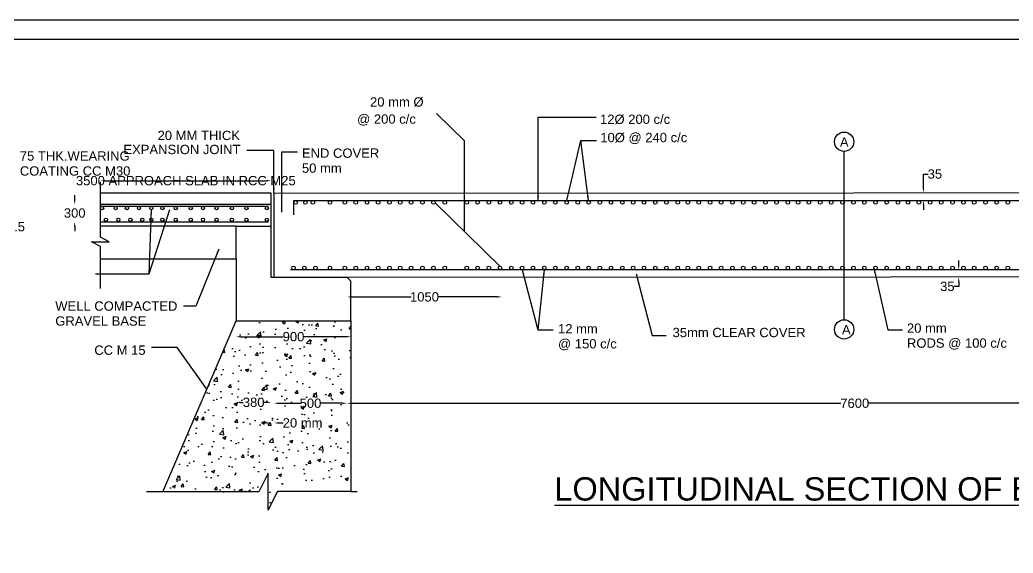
# Model space of a CAD drawing. Header units: inches. Extents: x 38368 to 43665, y -87 to 3229.
# Drawn here: x 40173 to 42306, y 2085 to 3229 of the extents above; entities that cross this region are included whole.
import ezdxf

# ---------------------------------------------------------------- set-up
doc = ezdxf.new("R2010")
doc.units = ezdxf.units.IN
doc.header["$MEASUREMENT"] = 0
doc.layers.add('DIMENSIONS', color=255, linetype='Continuous')
doc.layers.add('TEXT', color=1, linetype='Continuous')
doc.styles.get("Standard").update_dxf_attribs({"font": 'arial.ttf', "height": 20})
doc.dimstyles.get("Standard").update_dxf_attribs({"dimtxt": 20, "dimasz": 10, "dimexe": 0.18, "dimexo": 0.0625, "dimgap": 0.09, "dimtad": 0, "dimtih": 1, "dimtoh": 1, "dimdec": 4, "dimzin": 0, "dimdsep": 46, "dimtxsty": 'Standard', "dimcen": 0.09, "dimse1": 1, "dimse2": 1, "dimadec": 0, "dimazin": 0, "dimtfac": 1, "dimtdec": 4, "dimtofl": 0, "dimtmove": 0, "dimatfit": 3, "dimfxl": 1, "dimtolj": 1, "dimtzin": 0, "dimarcsym": 0})

# ---------------------------------------------------------------- blocks, each defined once
blk = doc.blocks.new('*D9')
at = {"layer": 'Defpoints', "color": 0, "transparency": 16777216}
for p in [(40036.7, 2915), (40148.6, 2915), (40036.7, 2655.1)]:
    blk.add_point(p, dxfattribs=at)
at = {"layer": 'DIMENSIONS', "color": 0, "lineweight": -2, "transparency": 16777216}
for p, q in [((40148.6, 2905), (40148.6, 2795.3)), ((40148.6, 2665.1), (40148.6, 2774.7))]:
    blk.add_line(p, q, dxfattribs=at)
at = {"layer": 'DIMENSIONS', "color": 0, "transparency": 16777216}
for points in [[(40146.9, 2905), (40150.3, 2905), (40148.6, 2915)], [(40146.9, 2665.1), (40150.3, 2665.1), (40148.6, 2655.1)]]:
    blk.add_solid(points, dxfattribs=at)
at = {"layer": 'DIMENSIONS', "color": 0, "transparency": 16777216, "insert": (40148.6, 2785), "char_height": 20, "attachment_point": 5}
blk.add_mtext('\\A1;762.5', dxfattribs=at)
blk = doc.blocks.new('*D14')
at = {"layer": 'Defpoints', "color": 0, "transparency": 16777216}
for p in [(40712.6, 2883.8), (40345.6, 2867.2), (40712.6, 2857.3)]:
    blk.add_point(p, dxfattribs=at)
at = {"layer": 'DIMENSIONS', "color": 0, "lineweight": -2, "transparency": 16777216}
blk.add_line((40355.6, 2883.8), (40702.6, 2883.8), dxfattribs=at)
at = {"layer": 'DIMENSIONS', "color": 0, "transparency": 16777216}
for points in [[(40355.6, 2885.5), (40355.6, 2882.1), (40345.6, 2883.8)], [(40702.6, 2885.5), (40702.6, 2882.1), (40712.6, 2883.8)]]:
    blk.add_solid(points, dxfattribs=at)
at = {"layer": 'DIMENSIONS', "color": 0, "transparency": 16777216, "insert": (40529.1, 2883.8), "char_height": 20, "attachment_point": 5}
blk.add_mtext('\\A1;3500 APPROACH SLAB IN RCC M25', dxfattribs=at)
blk = doc.blocks.new('*D15')
at = {"layer": 'Defpoints', "color": 0, "transparency": 16777216}
for p in [(40345.6, 2833), (40290.4, 2795.6), (40345.6, 2795.6)]:
    blk.add_point(p, dxfattribs=at)
at = {"layer": 'DIMENSIONS', "color": 0, "lineweight": -2, "transparency": 16777216}
for p, q in [((40290.4, 2843), (40290.4, 2853)), ((40290.4, 2785.6), (40290.4, 2775.6))]:
    blk.add_line(p, q, dxfattribs=at)
at = {"layer": 'DIMENSIONS', "color": 0, "transparency": 16777216}
for points in [[(40288.7, 2843), (40292.1, 2843), (40290.4, 2833)], [(40288.7, 2785.6), (40292.1, 2785.6), (40290.4, 2795.6)]]:
    blk.add_solid(points, dxfattribs=at)
at = {"layer": 'DIMENSIONS', "color": 0, "transparency": 16777216, "insert": (40290.4, 2814.3), "char_height": 20, "attachment_point": 5}
blk.add_mtext('\\A1;300', dxfattribs=at)
blk = doc.blocks.new('*D16')
at = {"layer": 'Defpoints', "color": 0, "transparency": 16777216}
for p in [(40875.5, 2676.3), (41208, 2676.5), (41208, 2634.4)]:
    blk.add_point(p, dxfattribs=at)
at = {"layer": 'DIMENSIONS', "color": 0, "lineweight": -2, "transparency": 16777216}
for p, q in [((40885.5, 2634.4), (41012.8, 2634.4)), ((41198, 2634.4), (41070.7, 2634.4))]:
    blk.add_line(p, q, dxfattribs=at)
at = {"layer": 'DIMENSIONS', "color": 0, "transparency": 16777216}
for points in [[(40885.5, 2636), (40885.5, 2632.7), (40875.5, 2634.4)], [(41198, 2636), (41198, 2632.7), (41208, 2634.4)]]:
    blk.add_solid(points, dxfattribs=at)
at = {"layer": 'DIMENSIONS', "color": 0, "transparency": 16777216, "insert": (41041.7, 2634.4), "char_height": 20, "attachment_point": 5}
blk.add_mtext('\\A1;1050', dxfattribs=at)
blk = doc.blocks.new('*D17')
at = {"layer": 'Defpoints', "color": 0, "transparency": 16777216}
for p in [(40636.9, 2583.2), (40883.8, 2583.2), (40883.8, 2549)]:
    blk.add_point(p, dxfattribs=at)
at = {"layer": 'DIMENSIONS', "color": 0, "lineweight": -2, "transparency": 16777216}
for p, q in [((40646.9, 2549), (40738.2, 2549)), ((40873.8, 2549), (40782.5, 2549))]:
    blk.add_line(p, q, dxfattribs=at)
at = {"layer": 'DIMENSIONS', "color": 0, "transparency": 16777216}
for points in [[(40646.9, 2550.6), (40646.9, 2547.3), (40636.9, 2549)], [(40873.8, 2550.6), (40873.8, 2547.3), (40883.8, 2549)]]:
    blk.add_solid(points, dxfattribs=at)
at = {"layer": 'DIMENSIONS', "color": 0, "transparency": 16777216, "insert": (40760.4, 2549), "char_height": 20, "attachment_point": 5}
blk.add_mtext('\\A1;900', dxfattribs=at)
blk = doc.blocks.new('*D18')
at = {"layer": 'Defpoints', "color": 0, "transparency": 16777216}
for p in [(40636.9, 2683.8), (40712.6, 2683.8), (40712.6, 2408.1)]:
    blk.add_point(p, dxfattribs=at)
at = {"layer": 'DIMENSIONS', "color": 0, "lineweight": -2, "transparency": 16777216}
for p, q in [((40646.9, 2408.1), (40652.6, 2408.1)), ((40702.6, 2408.1), (40696.9, 2408.1))]:
    blk.add_line(p, q, dxfattribs=at)
at = {"layer": 'DIMENSIONS', "color": 0, "transparency": 16777216}
for points in [[(40646.9, 2409.7), (40646.9, 2406.4), (40636.9, 2408.1)], [(40702.6, 2409.7), (40702.6, 2406.4), (40712.6, 2408.1)]]:
    blk.add_solid(points, dxfattribs=at)
at = {"layer": 'DIMENSIONS', "color": 0, "transparency": 16777216, "insert": (40674.8, 2408.1), "char_height": 20, "attachment_point": 5}
blk.add_mtext('\\A1;380', dxfattribs=at)
blk = doc.blocks.new('*D19')
at = {"layer": 'Defpoints', "color": 0, "transparency": 16777216}
for p in [(40712.6, 2683.8), (40718.4, 2683.8), (40718.4, 2364)]:
    blk.add_point(p, dxfattribs=at)
at = {"layer": 'DIMENSIONS', "color": 0, "lineweight": -2, "transparency": 16777216}
for p, q in [((40702.6, 2364), (40692.6, 2364)), ((40728.4, 2364), (40738.4, 2364))]:
    blk.add_line(p, q, dxfattribs=at)
at = {"layer": 'DIMENSIONS', "color": 0, "transparency": 16777216}
for points in [[(40702.6, 2365.7), (40702.6, 2362.4), (40712.6, 2364)], [(40728.4, 2365.7), (40728.4, 2362.4), (40718.4, 2364)]]:
    blk.add_solid(points, dxfattribs=at)
at = {"layer": 'DIMENSIONS', "color": 0, "transparency": 16777216, "insert": (40779.9, 2364), "char_height": 20, "attachment_point": 5}
blk.add_mtext('\\A1;20 mm', dxfattribs=at)
blk = doc.blocks.new('*D20')
at = {"layer": 'Defpoints', "color": 0, "transparency": 16777216}
for p in [(40718.4, 2676.3), (40875.5, 2676.3), (40875.5, 2406.2)]:
    blk.add_point(p, dxfattribs=at)
at = {"layer": 'DIMENSIONS', "color": 0, "lineweight": -2, "transparency": 16777216}
for p, q in [((40728.4, 2406.2), (40774.8, 2406.2)), ((40865.5, 2406.2), (40819.1, 2406.2))]:
    blk.add_line(p, q, dxfattribs=at)
at = {"layer": 'DIMENSIONS', "color": 0, "transparency": 16777216}
for points in [[(40728.4, 2407.9), (40728.4, 2404.5), (40718.4, 2406.2)], [(40865.5, 2407.9), (40865.5, 2404.5), (40875.5, 2406.2)]]:
    blk.add_solid(points, dxfattribs=at)
at = {"layer": 'DIMENSIONS', "color": 0, "transparency": 16777216, "insert": (40796.9, 2406.2), "char_height": 20, "attachment_point": 5}
blk.add_mtext('\\A1;500', dxfattribs=at)
blk = doc.blocks.new('*D23')
at = {"layer": 'Defpoints', "color": 0, "transparency": 16777216}
for p in [(40875.5, 2406.2), (43056.4, 2406.2), (43056.4, 2406.2)]:
    blk.add_point(p, dxfattribs=at)
at = {"layer": 'DIMENSIONS', "color": 0, "lineweight": -2, "transparency": 16777216}
for p, q in [((40885.5, 2406.2), (41936.1, 2406.2)), ((43046.4, 2406.2), (41995.8, 2406.2))]:
    blk.add_line(p, q, dxfattribs=at)
at = {"layer": 'DIMENSIONS', "color": 0, "transparency": 16777216}
for points in [[(40885.5, 2407.9), (40885.5, 2404.5), (40875.5, 2406.2)], [(43046.4, 2407.9), (43046.4, 2404.5), (43056.4, 2406.2)]]:
    blk.add_solid(points, dxfattribs=at)
at = {"layer": 'DIMENSIONS', "color": 0, "transparency": 16777216, "insert": (41965.9, 2406.2), "char_height": 20, "attachment_point": 5}
blk.add_mtext('\\A1;7600', dxfattribs=at)
blk = doc.blocks.new('*D56')
at = {"layer": 'Defpoints', "color": 0, "transparency": 16777216}
for p in [(42113.5, 2841.5), (42173.2, 2858.2), (42173.2, 2841.5)]:
    blk.add_point(p, dxfattribs=at)
at = {"layer": 'DIMENSIONS', "color": 0, "lineweight": -2, "transparency": 16777216}
for p, q in [((42113.5, 2868.2), (42113.5, 2898)), ((42113.5, 2898), (42123.5, 2898)), ((42113.5, 2831.5), (42113.5, 2821.5))]:
    blk.add_line(p, q, dxfattribs=at)
at = {"layer": 'DIMENSIONS', "color": 0, "transparency": 16777216}
for points in [[(42111.8, 2868.2), (42115.2, 2868.2), (42113.5, 2858.2)], [(42111.8, 2831.5), (42115.2, 2831.5), (42113.5, 2841.5)]]:
    blk.add_solid(points, dxfattribs=at)
at = {"layer": 'DIMENSIONS', "color": 0, "transparency": 16777216, "insert": (42138, 2898), "char_height": 20, "attachment_point": 5}
blk.add_mtext('\\A1;35', dxfattribs=at)
blk = doc.blocks.new('*D57')
at = {"layer": 'Defpoints', "color": 0, "transparency": 16777216}
for p in [(42189.3, 2692.4), (42189.3, 2676.9), (42189.3, 2676.9)]:
    blk.add_point(p, dxfattribs=at)
at = {"layer": 'DIMENSIONS', "color": 0, "lineweight": -2, "transparency": 16777216}
for p, q in [((42189.3, 2702.4), (42189.3, 2712.4)), ((42189.3, 2666.9), (42189.3, 2656.9)), ((42189.3, 2656.9), (42179.3, 2656.9))]:
    blk.add_line(p, q, dxfattribs=at)
at = {"layer": 'DIMENSIONS', "color": 0, "transparency": 16777216}
for points in [[(42187.6, 2702.4), (42190.9, 2702.4), (42189.3, 2692.4)], [(42187.6, 2666.9), (42190.9, 2666.9), (42189.3, 2676.9)]]:
    blk.add_solid(points, dxfattribs=at)
at = {"layer": 'DIMENSIONS', "color": 0, "transparency": 16777216, "insert": (42164.8, 2656.9), "char_height": 20, "attachment_point": 5}
blk.add_mtext('\\A1;35', dxfattribs=at)

msp = doc.modelspace()

# ---------------------------------------------------------------- hatches: boundary and pattern name
at = {"layer": 'DIMENSIONS'}
h = msp.add_hatch(dxfattribs=at)
h.set_pattern_fill('AR-CONC', color=0, scale=10, style=0)
h.set_pattern_definition([(50, (0, 0), (71.72602, -6.27521), [7.5, -82.5]), (355, (0, 0), (-13.87513, 75.21921), [6, -66]), (100.4514, (5.98, -0.52), (57.85094, 68.94395), [6.37402, -70.11421]), (46.1842, (0, 20), (106.7241, -16.5519), [11.25, -123.75]), (96.6356, (8.89, 18.62), (93.46627, 97.4118), [9.56103, -105.1713]), (351.1842, (0, 20), (93.4662, 97.41186), [9, -99]), (21, (10, 15), (59.690705, -40.26189), [7.5, -82.5]), (326, (10, 15), (24.33153, 72.515), [6, -66]), (71.4514, (14.974, 11.645), (84.02226, 32.25305), [6.37402, -70.11421]), (37.5, (0, 0), (1.215986, 33.289385), [0, -65.2, 0, -67, 0, -66.25]), (7.5, (0, 0), (26.306954, 39.44117), [0, -38.2, 0, -63.7, 0, -25.25]), (327.5, (-22.3, 0), (53.382244, -2.255487), [0, -25, 0, -78, 0, -103.5]), (317.5, (-32.3, 0), (58.318617, 10.0105), [0, -32.5, 0, -51.8, 0, -73.5])])
h.paths.add_polyline_path([(40883.84509, 2583.18388), (40636.93961, 2583.18388), (40479.53962, 2216.37103), (40685.85278, 2216.37103), (40705.77793, 2256.52078), (40705.77793, 2177.429), (40726.16117, 2216.73075), (40883.84509, 2216.73075)])
h.paths.add_polyline_path([(40733.33232, 2564.19219), (40787.45238, 2564.19219), (40787.45238, 2533.76927), (40733.33232, 2533.76927)], flags=24)
h.paths.add_polyline_path([(40647.70645, 2423.28711), (40701.81286, 2423.28711), (40701.81286, 2392.85055), (40647.70645, 2392.85055)], flags=24)
h.paths.add_polyline_path([(40733.48423, 2379.23728), (40826.25367, 2379.23728), (40826.25367, 2348.81436), (40733.48423, 2348.81436)], flags=24)
h.paths.add_polyline_path([(40769.88647, 2421.40381), (40824.00652, 2421.40381), (40824.00652, 2390.98089), (40769.88647, 2390.98089)], flags=24)

# ---------------------------------------------------------------- linework, layer by layer
at = {"color": 0}
for points in [[(40346.10041, 2652.68461), (40346.10041, 2742.60948), (40326.57906, 2752.77417), (40364.65127, 2752.77417), (40345.61518, 2762.28609), (40345.61518, 2881.25557)], [(40718.39423, 2857.30952), (43210.06799, 2858.75878), (43210.06799, 2677.44797), (43217.02481, 2677.44797), (43217.02481, 2858.76282), (43582.79823, 2858.76282), (43582.79823, 2883.51839)], [(40346.10041, 2716.0287), (40636.93961, 2716.0287), (40636.93961, 2786.34039), (40712.55698, 2786.34039), (40712.55698, 2857.30952), (40345.61518, 2857.30952)], [(40718.39423, 2857.30952), (40718.39423, 2676.30351)], [(40760.89931, 2810.50948), (40760.89931, 2841.4857), (43180.6037, 2841.4857), (43180.6037, 2811.58673)], [(40712.55698, 2832.99971), (40345.61518, 2832.99971)], [(40345.61518, 2829.42221), (40706.92979, 2829.42221)], [(40345.61518, 2795.5829), (40706.92979, 2795.5829)], [(40636.93961, 2786.34039), (40345.61518, 2786.34039)], [(40636.93961, 2716.0287), (40636.93961, 2583.18388), (40883.84509, 2583.18388), (40883.84509, 2668.4835), (40875.49876, 2676.30351), (40712.58137, 2676.30351), (40712.55698, 2786.34039)], [(43187.40455, 2692.44334), (40754.07828, 2692.44334)], [(43210.06799, 2677.44797), (40875.49876, 2676.30351)], [(40479.53962, 2216.37103), (40636.93961, 2583.18388)], [(40883.84509, 2583.18388), (40883.84509, 2216.73075), (40896.87799, 2216.73075)], [(40883.84509, 2216.73075), (40726.16117, 2216.73075), (40705.77793, 2177.429), (40705.77793, 2256.52078), (40685.85278, 2216.37103), (40444.41275, 2216.37103)]]:
    msp.add_lwpolyline(points, dxfattribs=at)
for centre, radius in [((40765.12068, 2837.17635), 3.91193), ((40785.74002, 2837.17635), 3.91193), ((40802.13174, 2837.17635), 3.91193), ((40838.77015, 2837.10542), 3.91193), ((40870.69286, 2837.10542), 3.91193), ((40894.03354, 2837.10542), 3.91193), ((40918.28509, 2837.10542), 3.91193), ((40942.08117, 2837.10542), 3.91193), ((40966.40519, 2837.10542), 3.91193), ((40989.64367, 2837.10542), 3.91193), ((41012.98436, 2837.10542), 3.91193), ((41037.23591, 2837.10542), 3.91193), ((41061.03199, 2837.10542), 3.91193), ((41085.35601, 2837.10542), 3.91193), ((41132.52302, 2837.10542), 3.91193), ((41155.86371, 2837.10542), 3.91193), ((41180.11526, 2837.10542), 3.91193), ((41203.91134, 2837.10542), 3.91193), ((41228.23535, 2837.10542), 3.91193), ((41251.47384, 2837.10542), 3.91193), ((41274.81452, 2837.10542), 3.91193), ((41299.06607, 2837.10542), 3.91193), ((41322.86215, 2837.10542), 3.91193), ((41347.18617, 2837.10542), 3.91193), ((41370.98719, 2837.10542), 3.91193), ((41394.32787, 2837.10542), 3.91193), ((41418.57942, 2837.10542), 3.91193), ((41442.3755, 2837.10542), 3.91193), ((41466.69952, 2837.10542), 3.91193), ((41489.938, 2837.10542), 3.91193), ((41513.27869, 2837.10542), 3.91193), ((41537.53024, 2837.10542), 3.91193), ((41561.32632, 2837.10542), 3.91193), ((41585.65034, 2837.10542), 3.91193), ((41607.51901, 2837.10542), 3.91193), ((41630.85969, 2837.10542), 3.91193), ((41655.11124, 2837.10542), 3.91193), ((41678.90732, 2837.10542), 3.91193), ((41703.23134, 2837.10542), 3.91193), ((41726.46982, 2837.10542), 3.91193), ((41749.81051, 2837.10542), 3.91193), ((41774.06206, 2837.10542), 3.91193), ((41797.85814, 2837.10542), 3.91193), ((41822.18215, 2837.10542), 3.91193), ((41844.10974, 2837.10542), 3.91193), ((41867.45042, 2837.10542), 3.91193), ((41891.70197, 2837.10542), 3.91193), ((41915.49805, 2837.10542), 3.91193), ((41939.82207, 2837.10542), 3.91193), ((41963.06056, 2837.10542), 3.91193), ((41986.40124, 2837.10542), 3.91193), ((42010.65279, 2837.10542), 3.91193), ((42034.44887, 2837.10542), 3.91193), ((42058.77289, 2837.10542), 3.91193), ((42080.30702, 2837.10542), 3.91193), ((42103.6477, 2837.10542), 3.91193), ((42127.89925, 2837.10542), 3.91193), ((42151.69534, 2837.10542), 3.91193), ((42176.01935, 2837.10542), 3.91193), ((42199.25784, 2837.10542), 3.91193), ((42222.59852, 2837.10542), 3.91193), ((42246.85007, 2837.10542), 3.91193), ((42270.64615, 2837.10542), 3.91193), ((42294.97017, 2837.10542), 3.91193), ((40349.30751, 2824.95709), 3.52656), ((40378.35131, 2824.95709), 3.52656), ((40402.63652, 2824.95709), 3.52656), ((40428.56262, 2824.95709), 3.52656), ((40454.98095, 2824.95709), 3.52656), ((40478.7739, 2824.95709), 3.52656), ((40507.4895, 2824.95709), 3.52656), ((40539.55452, 2824.95709), 3.52656), ((40565.97289, 2824.95709), 3.52656), ((40595.18076, 2824.95709), 3.52656), ((40627.9986, 2824.95709), 3.52656), ((40659.17555, 2824.95709), 3.52656), ((40703.0987, 2824.95709), 3.52656), ((40357.37216, 2799.85221), 3.52656), ((40384.11868, 2799.85221), 3.52656), ((40410.20886, 2799.85221), 3.52656), ((40435.61844, 2799.85221), 3.52656), ((40454.98095, 2799.85221), 3.52656), ((40478.7739, 2799.85221), 3.52656), ((40507.4895, 2799.85221), 3.52656), ((40539.55452, 2799.85221), 3.52656), ((40565.97289, 2799.85221), 3.52656), ((40595.18076, 2799.85221), 3.52656), ((40627.9986, 2799.85221), 3.52656), ((40659.17555, 2799.85221), 3.52656), ((40703.0987, 2799.85221), 3.52656), ((40760.51393, 2696.78119), 3.91193), ((40783.70175, 2696.6785), 3.91193), ((40807.4235, 2696.70792), 3.91193), ((40838.77015, 2696.70792), 3.91193), ((40870.69286, 2696.70792), 3.91193), ((40894.03354, 2696.70792), 3.91193), ((40918.28509, 2696.70792), 3.91193), ((40942.08117, 2696.70792), 3.91193), ((40966.40519, 2696.70792), 3.91193), ((40989.64367, 2696.70792), 3.91193), ((41012.98436, 2696.70792), 3.91193), ((41037.23591, 2696.70792), 3.91193), ((41061.03199, 2696.70792), 3.91193), ((41085.35601, 2696.70792), 3.91193), ((41132.52302, 2696.70792), 3.91193), ((41155.86371, 2696.70792), 3.91193), ((41180.11526, 2696.70792), 3.91193), ((41203.91134, 2696.70792), 3.91193), ((41228.23535, 2696.70792), 3.91193), ((41251.47384, 2696.70792), 3.91193), ((41274.81452, 2696.70792), 3.91193), ((41299.06607, 2696.70792), 3.91193), ((41322.86215, 2696.70792), 3.91193), ((41347.18617, 2696.70792), 3.91193), ((41370.98719, 2696.70792), 3.91193), ((41394.32787, 2696.70792), 3.91193), ((41418.57942, 2696.70792), 3.91193), ((41442.3755, 2696.70792), 3.91193), ((41466.69952, 2696.70792), 3.91193), ((41489.938, 2696.70792), 3.91193), ((41513.27869, 2696.70792), 3.91193), ((41537.53024, 2696.70792), 3.91193), ((41561.32632, 2696.70792), 3.91193), ((41585.65034, 2696.70792), 3.91193), ((41607.51901, 2696.70792), 3.91193), ((41630.85969, 2696.70792), 3.91193), ((41655.11124, 2696.70792), 3.91193), ((41678.90732, 2696.70792), 3.91193), ((41703.23134, 2696.70792), 3.91193), ((41726.46982, 2696.70792), 3.91193), ((41749.81051, 2696.70792), 3.91193), ((41774.06206, 2696.70792), 3.91193), ((41797.85814, 2696.70792), 3.91193), ((41822.18215, 2696.70792), 3.91193), ((41844.10974, 2696.70792), 3.91193), ((41867.45042, 2696.70792), 3.91193), ((41891.70197, 2696.70792), 3.91193), ((41915.49805, 2696.70792), 3.91193), ((41939.82207, 2696.70792), 3.91193), ((41963.06056, 2696.70792), 3.91193), ((41986.40124, 2696.70792), 3.91193), ((42010.65279, 2696.70792), 3.91193), ((42034.44887, 2696.70792), 3.91193), ((42058.77289, 2696.70792), 3.91193), ((42080.30702, 2696.70792), 3.91193), ((42103.6477, 2696.70792), 3.91193), ((42127.89925, 2696.70792), 3.91193), ((42151.69534, 2696.70792), 3.91193), ((42176.01935, 2696.70792), 3.91193), ((42199.25784, 2696.70792), 3.91193), ((42222.59852, 2696.70792), 3.91193), ((42246.85007, 2696.70792), 3.91193), ((42270.64615, 2696.70792), 3.91193), ((42294.97017, 2696.70792), 3.91193)]:
    msp.add_circle(centre, radius, dxfattribs=at)
at = {"layer": 'DIMENSIONS', "color": 0}
for points in [[(43665.44589, -86.50271), (38367.69914, -86.50271), (38367.69914, 3228.8511), (43665.44589, 3228.8511)], [(43632.00297, -46.1453), (38408.16813, -46.1453), (38408.16813, 3187.42092), (43632.00297, 3187.42092)]]:
    msp.add_lwpolyline(points, close=True, dxfattribs=at)
for points in [[(41943.14273, 2585.43105), (41943.14273, 2946.63185)], [(41064.76431, 2835.93369), (41203.91134, 2700.61985)]]:
    msp.add_lwpolyline(points, dxfattribs=at)
for centre in [(41943.14273, 2967.37719), (41943.14273, 2564.68571)]:
    msp.add_circle(centre, 20.74534, dxfattribs=at)

# ---------------------------------------------------------------- texts
at = {"layer": 'TEXT', "color": 0}
for s, height, p in [('20 mm Ø', 20, (40924.84911, 3042.74909)), ('@ 200 c/c', 20, (40896.95091, 3006.05732)), ('12Ø 200 c/c', 20, (41418.80576, 3005.61235)), ('20 MM THICK', 20, (40468.44694, 2970.916)), ('10Ø @ 240 c/c', 20, (41419.33566, 2966.43665)), ('A', 20, (41934.04982, 2956.51912)), ('75 THK.WEARING ', 20, (40172.52562, 2926.81025)), ('EXPANSION JOINT ', 20, (40395.01298, 2940.78435)), ('END COVER ', 20, (40778.51289, 2932.93031)), ('COATING CC M30', 20, (40172.52562, 2894.68201)), ('50 mm ', 20, (40778.51289, 2900.80207)), ('WELL COMPACTED', 20, (40248.6765, 2604.77943)), ('GRAVEL BASE', 20, (40248.6765, 2572.65119)), ('12 mm', 20, (41328.56002, 2555.98849)), ('35mm CLEAR COVER ', 20, (41574.61716, 2548.04988)), ('A', 20, (41938.38826, 2553.96314)), ('20 mm', 20, (42078.08266, 2557.49708)), ('@ 150 c/c ', 20, (41328.56002, 2523.86025)), ('RODS @ 100 c/c', 20, (42078.08266, 2525.36884)), ('CC M 15', 20, (40332.50237, 2510.18454)), ('%%ULONGITUDINAL SECTION OF BRIDGE ', 50, (41320.64457, 2197.44156))]:
    msp.add_text(s, height=height, dxfattribs=at).set_placement(p)

# ---------------------------------------------------------------- dimensions: what is measured, and where the dimension line sits
at = {"layer": 'DIMENSIONS', "color": 0}
dim = msp.add_linear_dim(base=(40712.55698, 2883.80747), p1=(40345.61518, 2867.18152), p2=(40712.55698, 2857.30952), text='3500 APPROACH SLAB IN RCC M25', dimstyle='Standard', dxfattribs=at)
dim.commit()
dim.dimension.update_dxf_attribs({"geometry": '*D14', "text_midpoint": (40529.08608, 2883.80747), "dimtype": 160})
for base, p1, p2, text, picture, middle in [((40148.58473, 2914.99565), (40036.67301, 2655.07161), (40036.67301, 2914.99565), '762.5', '*D9', (40148.58473, 2785.03363)), ((40290.39956, 2795.5829), (40345.61518, 2832.99971), (40345.61518, 2795.5829), '300', '*D15', (40290.39956, 2814.29131)), ((42189.25828, 2676.94755), (42189.25068, 2692.44334), (42189.25828, 2676.94755), '35', '*D57', (42164.77537, 2656.94755))]:
    dim = msp.add_linear_dim(base=base, p1=p1, p2=p2, angle=90, text=text, dimstyle='Standard', dxfattribs=at)
    dim.commit()
    dim.dimension.update_dxf_attribs({"geometry": picture, "text_midpoint": middle})
dim = msp.add_linear_dim(base=(42113.49381, 2841.4857), p1=(42173.17322, 2858.15568), p2=(42173.17322, 2841.4857), angle=90, text='35', dimstyle='Standard', dxfattribs=at)
dim.commit()
dim.dimension.update_dxf_attribs({"geometry": '*D56', "text_midpoint": (42137.97672, 2897.98466), "dimtype": 160})
for base, p1, p2, text, picture, middle in [((40712.5797, 2408.06883), (40636.93961, 2683.82428), (40712.5797, 2683.84104), '380', '*D18', (40674.75965, 2408.06883)), ((40718.39423, 2364.02582), (40712.5797, 2683.84104), (40718.39423, 2683.84104), '20 mm', '*D19', (40779.86895, 2364.02582)), ((40875.49876, 2406.19235), (40718.39423, 2676.30351), (40875.49876, 2676.30351), '500', '*D20', (40796.9465, 2406.19235)), ((41207.96476, 2634.35982), (40875.49876, 2676.30351), (41207.96476, 2676.46649), '1050', '*D16', (41041.73176, 2634.35982)), ((40883.84509, 2548.98073), (40636.93961, 2583.18388), (40883.84509, 2583.18388), '900', '*D17', (40760.39235, 2548.98073)), ((43056.36147, 2406.19235), (40875.49876, 2406.19235), (43056.36147, 2406.19235), '7600', '*D23', (41965.93011, 2406.19235))]:
    dim = msp.add_linear_dim(base=base, p1=p1, p2=p2, text=text, dimstyle='Standard', dxfattribs=at)
    dim.commit()
    dim.dimension.update_dxf_attribs({"geometry": picture, "text_midpoint": middle})

# ---------------------------------------------------------------- leaders
for points in [[(41127.65783, 2776.54023), (41127.65783, 2969.21556), (41067.17907, 3028.2424)], [(41286.08474, 2841.4857), (41286.08474, 3020.04837), (41410.61417, 3020.04837)], [(41347.18617, 2841.01735), (41377.72949, 2969.89272), (41411.18926, 2969.89272)], [(41394.32787, 2841.01735), (41377.72949, 2969.89272)], [(40718.39423, 2857.30952), (40718.39423, 2948.86384), (40659.87039, 2948.86384)], [(40735.00158, 2816.49263), (40735.00158, 2945.90583), (40768.68107, 2945.90583)], [(40494.29935, 2821.43816), (40449.32604, 2683.05228), (40335.39367, 2683.05228)], [(40454.98095, 2821.43052), (40449.32604, 2683.05228)], [(40599.87465, 2736.87321), (40550.70383, 2614.6623), (40524.3195, 2614.6623)], [(41251.47384, 2692.79599), (41284.94176, 2564.06253), (41317.99236, 2564.06253)], [(41299.06607, 2692.79599), (41284.94176, 2564.06253)], [(42006.74086, 2696.70792), (42036.85444, 2563.57572), (42068.35851, 2563.57572)], [(41496.70122, 2683.70467), (41530.58085, 2551.27028), (41560.78365, 2551.27028)], [(40573.96792, 2436.43148), (40510.3329, 2525.97669), (40455.47288, 2525.97669)]]:
    msp.add_leader(points, dimstyle='Standard', override={"dimgap": 0.09, "dimtad": 0}, dxfattribs=at)

doc.saveas('drawing.dxf')
